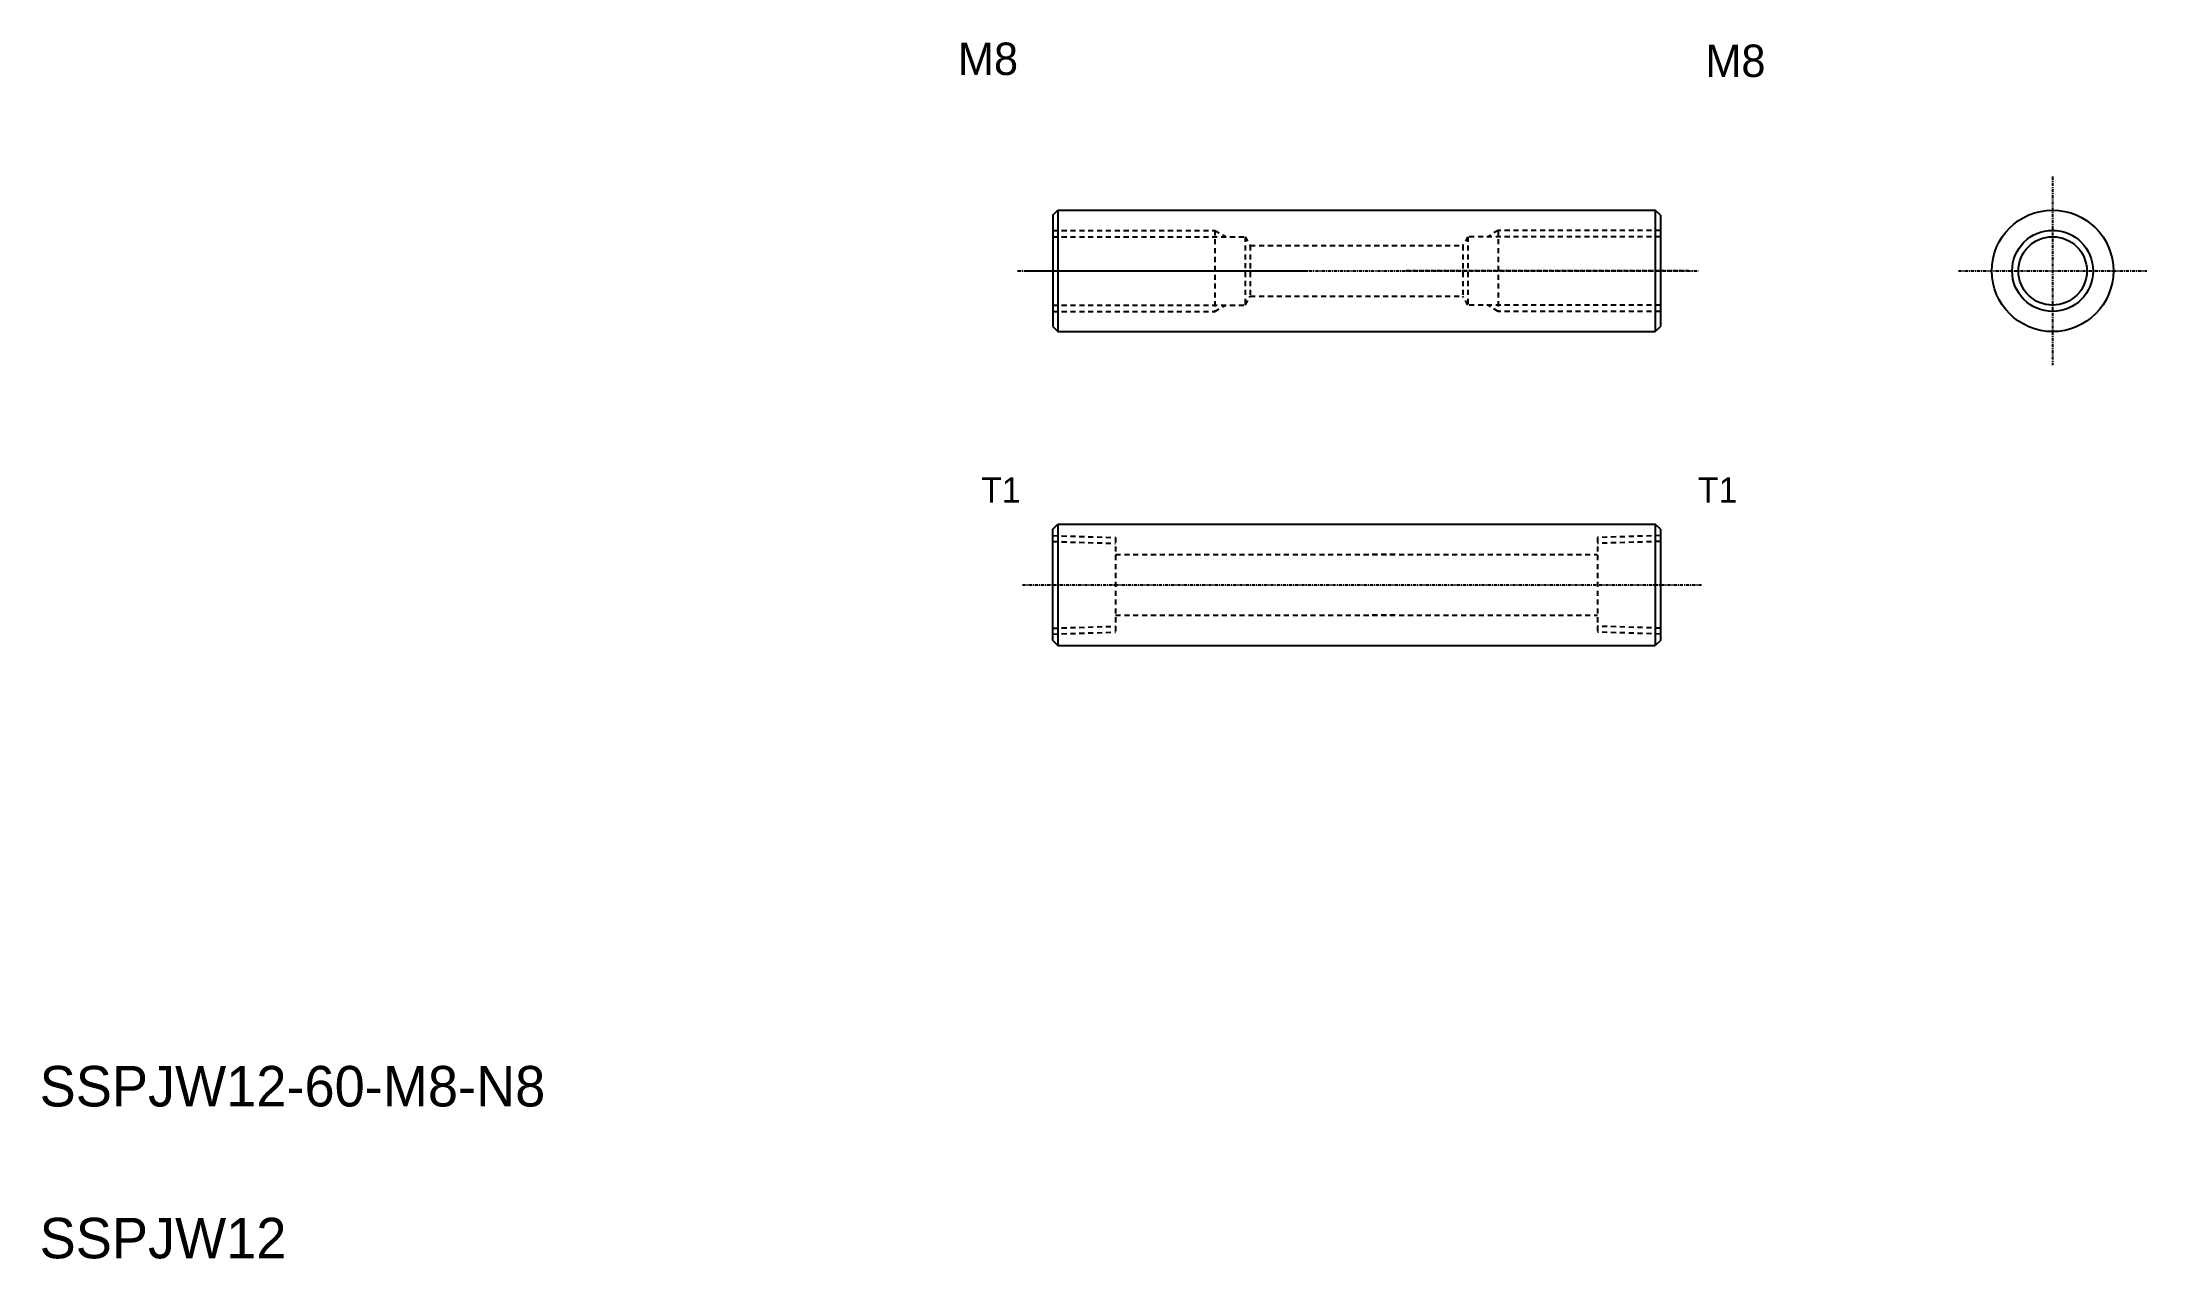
# Model space of a CAD drawing. Extents: x 167 to 375, y 62 to 182.
import ezdxf

# ---------------------------------------------------------------- set-up
doc = ezdxf.new("R2010")
doc.units = 0
doc.header["$LTSCALE"] = 0.25
doc.linetypes.add('CENTER', pattern=[2, 1.25, -0.25, 0.25, -0.25])
doc.linetypes.add('DASHED', pattern=[3.5, 2, -1.5])
doc.layers.get('0').update_dxf_attribs({"linetype": 'CONTINUOUS'})
doc.layers.add('CENTER', color=1, linetype='CENTER')

msp = doc.modelspace()

# ---------------------------------------------------------------- linework, layer by layer
for p, q in [((266.99, 164.9), (267.49, 165.4)), ((266.99, 164.9), (266.99, 153.9)), ((267.49, 165.4), (326.49, 165.4)), ((267.49, 165.4), (267.49, 153.4)), ((277.24, 165.4), (277.24, 165.4)), ((286.99, 165.4), (286.99, 165.4)), ((326.49, 165.4), (326.49, 153.4)), ((326.99, 164.9), (326.49, 165.4)), ((326.99, 164.9), (326.99, 153.9)), ((266.99, 163.4), (266.99, 155.4)), ((326.99, 163.4), (326.99, 155.4)), ((326.99, 163.4), (326.99, 155.4)), ((266.99, 153.9), (267.49, 153.4)), ((326.49, 153.4), (326.99, 153.9)), ((267.49, 153.4), (326.49, 153.4)), ((266.99, 133.9), (267.49, 134.4)), ((266.99, 122.9), (266.99, 133.9)), ((267.49, 134.4), (326.49, 134.4)), ((267.49, 134.4), (267.49, 122.4)), ((326.49, 134.4), (326.49, 122.4)), ((326.99, 133.9), (326.49, 134.4)), ((326.99, 133.9), (326.99, 122.9)), ((266.99, 122.9), (267.49, 122.4)), ((326.99, 122.9), (326.49, 122.4)), ((267.49, 122.4), (326.49, 122.4))]:
    msp.add_line(p, q)
at = {"color": 3, "linetype": 'DASHED'}
for p, q in [((266.99, 163.4), (282.99, 163.4)), ((266.99, 162.78), (285.99, 162.78)), ((282.99, 163.4), (284.07, 162.78)), ((282.99, 163.4), (282.99, 155.4)), ((285.99, 162.78), (286.49, 161.9)), ((285.99, 162.78), (285.99, 156.03)), ((307.99, 162.78), (307.48, 161.9)), ((326.99, 162.78), (307.99, 162.78)), ((307.99, 162.78), (307.99, 156.03)), ((310.99, 163.4), (309.91, 162.78)), ((326.99, 163.4), (310.99, 163.4)), ((310.99, 163.4), (310.99, 155.4)), ((286.49, 161.9), (307.48, 161.9)), ((286.49, 161.9), (286.49, 156.9)), ((307.48, 161.9), (307.48, 156.9)), ((266.99, 156.03), (285.99, 156.03)), ((282.99, 155.4), (284.07, 156.03)), ((285.99, 156.03), (286.49, 156.9)), ((286.49, 156.9), (307.48, 156.9)), ((307.99, 156.03), (307.48, 156.9)), ((326.99, 156.03), (307.99, 156.03)), ((310.99, 155.4), (309.91, 156.03)), ((266.99, 155.4), (282.99, 155.4)), ((326.99, 155.4), (310.99, 155.4)), ((266.99, 133.26), (273.19, 133.07)), ((273.19, 133.07), (273.19, 123.73)), ((326.99, 133.26), (320.79, 133.07)), ((320.79, 133.07), (320.79, 123.73)), ((266.99, 132.68), (273.19, 132.49)), ((273.19, 131.4), (320.79, 131.4)), ((300.79, 131.4), (298.29, 131.4)), ((326.99, 132.68), (320.79, 132.49)), ((273.19, 125.4), (320.79, 125.4)), ((300.79, 125.4), (298.29, 125.4)), ((266.99, 124.12), (273.19, 124.31)), ((266.99, 123.54), (273.19, 123.73)), ((326.99, 124.12), (320.79, 124.31)), ((326.99, 123.54), (320.79, 123.73))]:
    msp.add_line(p, q, dxfattribs=at)
for radius in [6, 3.38]:
    msp.add_circle((365.73, 159.4), radius)
at = {"color": 3}
msp.add_circle((365.73, 159.4), 4, dxfattribs=at)
at = {"layer": 'CENTER', "color": 1, "linetype": 'CENTER'}
for p, q in [((365.73, 168.71), (365.73, 150.09)), ((263.52, 159.4), (330.73, 159.4)), ((356.42, 159.4), (375.04, 159.4)), ((263.99, 128.4), (331.13, 128.4))]:
    msp.add_line(p, q, dxfattribs=at)
at = {"layer": 'CENTER', "linetype": 'CENTER'}
for p, q in [((264.2, 159.4), (292.1, 159.4)), ((329.78, 159.4), (301.87, 159.4))]:
    msp.add_line(p, q, dxfattribs=at)

# ---------------------------------------------------------------- texts
for s, height, p in [('M8', 3.2, (257.62, 178.75)), ('M8', 3.2, (331.43, 178.55)), ('T1', 2.5, (259.92, 136.52)), ('T1', 2.5, (330.7, 136.52)), ('SSPJW12-60-M8-N8', 4, (166.94, 76.89)), ('SSPJW12', 4, (166.94, 61.89))]:
    msp.add_text(s, height=height).set_placement(p)

doc.saveas('drawing.dxf')
